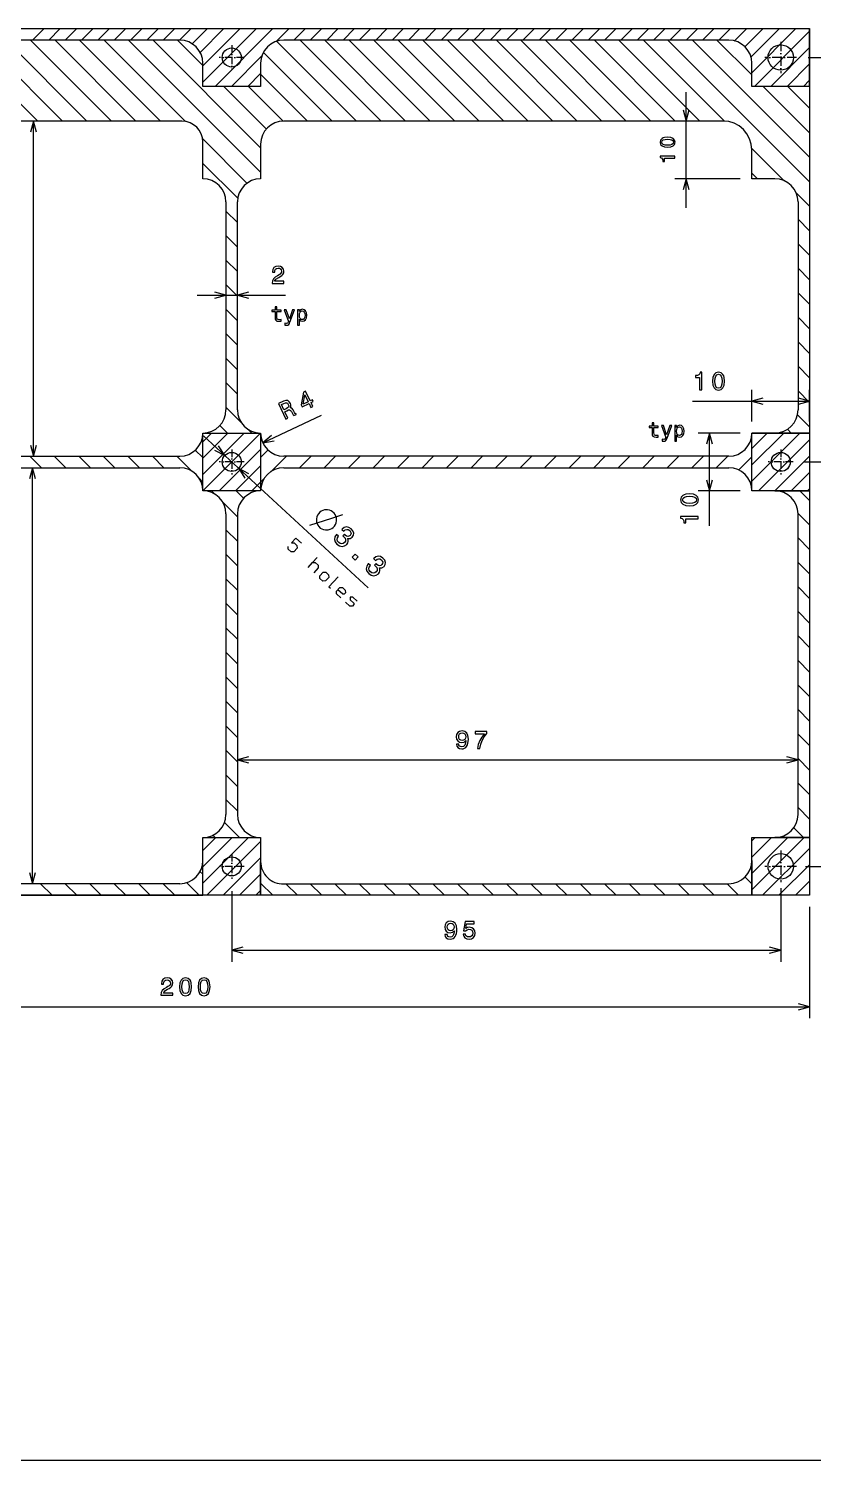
# Model space of a CAD drawing. Extents: x 5 to 415, y 5 to 253.
# Drawn here: x 141.8 to 277.6, y 5 to 252.8 of the extents above; entities that cross this region are included whole.
import ezdxf

# ---------------------------------------------------------------- set-up
doc = ezdxf.new("R2010")
doc.units = 0
doc.header["$MEASUREMENT"] = 0
doc.linetypes.add('DASHDOT', pattern=[18.5, 12, -3, 0.5, -3])
doc.layers.get('0').update_dxf_attribs({"linetype": 'CONTINUOUS'})

msp = doc.modelspace()

# ---------------------------------------------------------------- linework, layer by layer
at = {"color": 7}
for p, q in [((76.97, 252.81), (276.97, 252.81)), ((76.97, 252.81), (276.97, 252.81)), ((276.97, 252.81), (276.97, 102.81)), ((167.97, 250.81), (90.97, 250.81)), ((181.97, 227.96), (159.12, 250.81)), ((181.97, 232.2), (163.36, 250.81)), ((262.97, 250.81), (185.97, 250.81)), ((276.97, 226.3), (252.46, 250.81)), ((276.97, 230.54), (256.7, 250.81)), ((255.62, 221.81), (255.62, 241.81)), ((276.97, 242.81), (276.97, 182.81)), ((168.36, 236.81), (90.97, 236.81)), ((142.67, 178.81), (142.67, 236.81)), ((261.97, 236.81), (185.97, 236.81)), ((175.97, 222.81), (175.97, 186.81)), ((177.97, 186.81), (177.97, 222.81)), ((274.97, 222.81), (274.97, 186.81)), ((256.71, 188.31), (276.97, 188.31)), ((172.08, 182.32), (200.56, 156.03)), ((90.97, 178.81), (167.97, 178.81)), ((262.97, 178.81), (185.97, 178.81)), ((90.97, 176.81), (167.97, 176.81)), ((142.51, 104.81), (142.51, 176.81)), ((185.97, 176.81), (262.97, 176.81)), ((276.97, 172.81), (276.97, 112.81)), ((175.97, 168.81), (175.97, 116.81)), ((177.97, 168.81), (177.97, 116.81)), ((274.97, 116.81), (274.97, 168.81)), ((177.97, 126.23), (274.97, 126.23)), ((276.24, 107.81), (289.16, 107.81)), ((167.97, 104.81), (90.97, 104.81)), ((185.97, 104.81), (262.97, 104.81)), ((276.97, 102.81), (76.97, 102.81)), ((86.97, 102.81), (171.97, 102.81)), ((176.97, 103.53), (176.97, 91.3)), ((266.97, 102.81), (181.97, 102.8)), ((271.97, 104.06), (271.97, 91.3)), ((176.97, 93.3), (271.97, 93.3)), ((76.97, 83.51), (276.97, 83.51)), ((415, 5), (20, 5))]:
    msp.add_line(p, q, dxfattribs=at)
at = {"color": 7, "ltscale": 0.070711}
for p, q in [((142.49, 250.81), (144.49, 252.81)), ((145.31, 250.81), (147.31, 252.81)), ((148.14, 250.81), (150.14, 252.81)), ((150.97, 250.81), (152.97, 252.81)), ((153.8, 250.81), (155.8, 252.81)), ((156.63, 250.81), (158.63, 252.81)), ((159.46, 250.81), (161.46, 252.81)), ((162.29, 250.81), (164.29, 252.81)), ((165.11, 250.81), (167.11, 252.81)), ((167.94, 250.81), (169.94, 252.81)), ((187.74, 250.81), (189.74, 252.81)), ((190.57, 250.81), (192.57, 252.81)), ((193.4, 250.81), (195.4, 252.81)), ((196.23, 250.81), (198.23, 252.81)), ((199.05, 250.81), (201.05, 252.81)), ((201.88, 250.81), (203.88, 252.81)), ((204.71, 250.81), (206.71, 252.81)), ((207.54, 250.81), (209.54, 252.81)), ((210.37, 250.81), (212.37, 252.81)), ((213.2, 250.81), (215.2, 252.81)), ((216.03, 250.81), (218.03, 252.81)), ((218.85, 250.81), (220.85, 252.81)), ((221.68, 250.81), (223.68, 252.81)), ((224.51, 250.81), (226.51, 252.81)), ((227.34, 250.81), (229.34, 252.81)), ((230.17, 250.81), (232.17, 252.81)), ((233, 250.81), (235, 252.81)), ((235.82, 250.81), (237.82, 252.81)), ((238.65, 250.81), (240.65, 252.81)), ((241.48, 250.81), (243.48, 252.81)), ((244.31, 250.81), (246.31, 252.81)), ((247.14, 250.81), (249.14, 252.81)), ((249.97, 250.81), (251.97, 252.81)), ((252.8, 250.81), (254.8, 252.81)), ((255.62, 250.81), (257.62, 252.81)), ((258.45, 250.81), (260.45, 252.81)), ((261.28, 250.81), (263.28, 252.81)), ((177.97, 219.23), (175.97, 221.23)), ((276.97, 217.81), (274.97, 219.81)), ((177.97, 214.99), (175.97, 216.99)), ((276.97, 213.57), (274.97, 215.57)), ((177.97, 210.75), (175.97, 212.75)), ((276.97, 209.33), (274.97, 211.33)), ((177.97, 206.51), (175.97, 208.51)), ((276.97, 205.09), (274.97, 207.09)), ((177.97, 202.26), (175.97, 204.26)), ((276.97, 200.84), (274.97, 202.84)), ((177.97, 198.02), (175.97, 200.02)), ((276.97, 196.6), (274.97, 198.6)), ((177.97, 193.78), (175.97, 195.78)), ((276.97, 192.36), (274.97, 194.36)), ((177.97, 189.54), (175.97, 191.54)), ((276.97, 188.12), (274.97, 190.12)), ((144.03, 176.81), (142.03, 178.81)), ((148.27, 176.81), (146.27, 178.81)), ((152.51, 176.81), (150.51, 178.81)), ((156.75, 176.81), (154.75, 178.81)), ((161, 176.81), (159, 178.81)), ((165.24, 176.81), (163.24, 178.81)), ((188.69, 176.81), (190.69, 178.81)), ((192.94, 176.81), (194.94, 178.81)), ((197.18, 176.81), (199.18, 178.81)), ((201.42, 176.81), (203.42, 178.81)), ((205.67, 176.81), (207.67, 178.81)), ((209.91, 176.81), (211.91, 178.81)), ((214.15, 176.81), (216.15, 178.81)), ((218.39, 176.81), (220.39, 178.81)), ((222.64, 176.81), (224.64, 178.81)), ((226.88, 176.81), (228.88, 178.81)), ((231.12, 176.81), (233.12, 178.81)), ((235.36, 176.81), (237.36, 178.81)), ((239.61, 176.81), (241.61, 178.81)), ((243.85, 176.81), (245.85, 178.81)), ((248.09, 176.81), (250.09, 178.81)), ((252.33, 176.81), (254.33, 178.81)), ((256.58, 176.81), (258.58, 178.81)), ((260.82, 176.81), (262.82, 178.81)), ((177.97, 164.08), (175.97, 166.08)), ((276.97, 162.66), (274.97, 164.66)), ((177.97, 159.84), (175.97, 161.84)), ((276.97, 158.42), (274.97, 160.42)), ((177.97, 155.59), (175.97, 157.59)), ((276.97, 154.18), (274.97, 156.18)), ((177.97, 151.35), (175.97, 153.35)), ((276.97, 149.93), (274.97, 151.93)), ((177.97, 147.11), (175.97, 149.11)), ((276.97, 145.69), (274.97, 147.69)), ((177.97, 142.87), (175.97, 144.87)), ((276.97, 141.45), (274.97, 143.45)), ((177.97, 138.62), (175.97, 140.62)), ((276.97, 137.2), (274.97, 139.2)), ((177.97, 134.38), (175.97, 136.38)), ((276.97, 132.96), (274.97, 134.96)), ((177.97, 130.14), (175.97, 132.14)), ((276.97, 128.72), (274.97, 130.72)), ((177.97, 125.9), (175.97, 127.9)), ((276.97, 124.48), (274.97, 126.48)), ((177.97, 121.65), (175.97, 123.65)), ((276.97, 120.23), (274.97, 122.23)), ((177.97, 117.41), (175.97, 119.41)), ((276.97, 115.99), (274.97, 117.99)), ((167.11, 102.81), (165.11, 104.81))]:
    msp.add_line(p, q, dxfattribs=at)
at = {"color": 7, "ltscale": 0.093466}
msp.add_line((170.13, 250.16), (172.77, 252.81), dxfattribs=at)
at = {"color": 7, "ltscale": 0.145275}
msp.add_line((171.49, 248.7), (175.6, 252.81), dxfattribs=at)
at = {"color": 7, "ltscale": 0.328427}
msp.add_line((171.97, 243.52), (181.26, 252.81), dxfattribs=at)
at = {"color": 7, "ltscale": 0.228427}
msp.add_line((171.97, 246.35), (178.43, 252.81), dxfattribs=at)
at = {"color": 7, "ltscale": 0.353553}
for p, q in [((174.08, 242.81), (184.08, 252.81)), ((171.97, 172.81), (181.97, 182.81))]:
    msp.add_line(p, q, dxfattribs=at)
at = {"color": 7, "ltscale": 0.079428}
msp.add_line((184.67, 250.56), (186.91, 252.81), dxfattribs=at)
at = {"color": 7, "ltscale": 0.076707}
msp.add_line((263.94, 250.64), (266.11, 252.81), dxfattribs=at)
at = {"color": 7, "ltscale": 0.112138}
msp.add_line((265.77, 249.64), (268.94, 252.81), dxfattribs=at)
at = {"color": 7, "ltscale": 0.174986}
msp.add_line((266.82, 247.86), (271.77, 252.81), dxfattribs=at)
at = {"color": 7, "ltscale": 0.26967}
msp.add_line((266.97, 245.18), (274.59, 252.81), dxfattribs=at)
at = {"color": 7, "ltscale": 0.25}
for p, q in [((276.97, 242.81), (276.97, 252.81)), ((181.97, 242.81), (171.97, 242.81)), ((276.97, 242.81), (266.97, 242.81)), ((171.97, 172.81), (171.97, 182.81)), ((171.97, 182.81), (181.97, 182.81)), ((181.97, 182.81), (181.97, 172.81)), ((266.97, 172.81), (266.97, 182.81)), ((266.97, 182.81), (276.97, 182.81)), ((276.97, 182.81), (276.97, 172.81)), ((181.97, 172.81), (171.97, 172.81)), ((276.97, 172.81), (266.97, 172.81)), ((171.97, 102.81), (171.97, 112.81)), ((171.97, 112.81), (181.97, 112.81)), ((266.97, 102.81), (266.97, 112.81)), ((266.97, 112.81), (276.97, 112.81)), ((276.97, 112.81), (276.97, 102.81)), ((276.97, 102.81), (266.97, 102.81))]:
    msp.add_line(p, q, dxfattribs=at)
at = {"color": 7, "ltscale": 0.494975}
for p, q in [((143.42, 236.81), (129.42, 250.81)), ((147.67, 236.81), (133.67, 250.81)), ((151.91, 236.81), (137.91, 250.81)), ((156.15, 236.81), (142.15, 250.81)), ((160.39, 236.81), (146.39, 250.81)), ((164.64, 236.81), (150.64, 250.81)), ((202.82, 236.81), (188.82, 250.81)), ((207.06, 236.81), (193.06, 250.81)), ((211.3, 236.81), (197.3, 250.81)), ((215.55, 236.81), (201.55, 250.81)), ((219.79, 236.81), (205.79, 250.81)), ((224.03, 236.81), (210.03, 250.81)), ((228.28, 236.81), (214.28, 250.81)), ((232.52, 236.81), (218.52, 250.81)), ((236.76, 236.81), (222.76, 250.81)), ((241, 236.81), (227, 250.81)), ((245.25, 236.81), (231.25, 250.81)), ((253.73, 236.81), (239.73, 250.81)), ((257.97, 236.81), (243.97, 250.81))]:
    msp.add_line(p, q, dxfattribs=at)
at = {"color": 7, "ltscale": 0.497966}
msp.add_line((168.96, 236.72), (154.88, 250.81), dxfattribs=at)
at = {"color": 7, "ltscale": 0.154163}
msp.add_line((171.97, 246.45), (167.61, 250.81), dxfattribs=at)
at = {"color": 7, "ltscale": 0.487802}
msp.add_line((198.58, 236.81), (184.78, 250.6), dxfattribs=at)
at = {"color": 7, "ltscale": 0.494974}
msp.add_line((249.49, 236.81), (235.49, 250.81), dxfattribs=at)
at = {"color": 7, "ltscale": 0.496277}
msp.add_line((262.25, 236.77), (248.22, 250.81), dxfattribs=at)
at = {"color": 7, "ltscale": 0.21292}
msp.add_line((266.97, 244.79), (260.94, 250.81), dxfattribs=at)
at = {"color": 7, "ltscale": 0.337437}
msp.add_line((267.42, 242.81), (276.97, 252.35), dxfattribs=at)
at = {"color": 7, "linetype": 'DASHDOT', "ltscale": 0.13625}
for p, q in [((271.97, 250.53), (271.97, 245.08)), ((274.69, 247.81), (269.24, 247.81)), ((271.97, 110.53), (271.97, 105.08)), ((274.69, 107.81), (269.24, 107.81))]:
    msp.add_line(p, q, dxfattribs=at)
at = {"color": 7, "linetype": 'DASHDOT', "ltscale": 0.10725}
for p, q in [((179.11, 247.81), (174.82, 247.81)), ((176.97, 179.95), (176.97, 175.66)), ((271.97, 179.95), (271.97, 175.66)), ((179.11, 177.81), (174.82, 177.81)), ((176.97, 109.95), (176.97, 105.66)), ((179.11, 107.81), (174.82, 107.81))]:
    msp.add_line(p, q, dxfattribs=at)
at = {"color": 7, "ltscale": 0.186549}
msp.add_line((176.91, 242.81), (182.19, 248.08), dxfattribs=at)
at = {"color": 7, "linetype": 'DASHDOT', "ltscale": 0.107249}
for p, q in [((176.97, 249.95), (176.97, 245.66)), ((274.11, 177.81), (269.82, 177.81))]:
    msp.add_line(p, q, dxfattribs=at)
at = {"color": 7, "ltscale": 0.419684}
msp.add_line((194.33, 236.81), (182.46, 248.68), dxfattribs=at)
at = {"color": 7, "ltscale": 0.237437}
msp.add_line((270.25, 242.81), (276.97, 249.52), dxfattribs=at)
at = {"color": 7, "ltscale": 0.310603}
msp.add_line((276.69, 247.81), (289.12, 247.81), dxfattribs=at)
at = {"color": 7, "ltscale": 0.1}
for p, q in [((171.97, 242.81), (171.97, 246.81)), ((181.97, 246.81), (181.97, 242.81)), ((266.97, 242.81), (266.97, 246.81)), ((270.97, 226.81), (266.97, 226.81)), ((270.97, 182.81), (266.97, 182.81))]:
    msp.add_line(p, q, dxfattribs=at)
at = {"color": 7, "ltscale": 0.137437}
msp.add_line((273.08, 242.81), (276.97, 246.69), dxfattribs=at)
at = {"color": 7, "ltscale": 0.07868}
for p, q in [((179.74, 242.81), (181.97, 245.03)), ((171.97, 110.58), (174.19, 112.81))]:
    msp.add_line(p, q, dxfattribs=at)
at = {"color": 7, "ltscale": 0.287258}
msp.add_line((190.09, 236.81), (181.97, 244.93), dxfattribs=at)
at = {"color": 7, "ltscale": 0.037437}
msp.add_line((275.91, 242.81), (276.97, 243.87), dxfattribs=at)
at = {"color": 7, "ltscale": 0.260875}
msp.add_line((182.98, 235.43), (175.61, 242.81), dxfattribs=at)
at = {"color": 7, "ltscale": 0.212588}
msp.add_line((185.86, 236.79), (179.85, 242.81), dxfattribs=at)
at = {"color": 7, "ltscale": 0.283631}
msp.add_line((276.97, 234.79), (268.94, 242.81), dxfattribs=at)
at = {"color": 7, "ltscale": 0.133631}
msp.add_line((276.97, 239.03), (273.19, 242.81), dxfattribs=at)
at = {"color": 7, "ltscale": 0.274456}
msp.add_line((179.65, 226.03), (171.89, 233.8), dxfattribs=at)
at = {"color": 7, "ltscale": 0.159885}
msp.add_line((171.97, 226.81), (171.97, 233.2), dxfattribs=at)
at = {"color": 7, "ltscale": 0.15}
for p, q in [((181.97, 232.81), (181.97, 226.81)), ((270.97, 172.81), (276.97, 172.81)), ((276.97, 112.81), (270.97, 112.81)), ((171.97, 102.81), (171.97, 108.81)), ((266.97, 108.81), (266.97, 102.81))]:
    msp.add_line(p, q, dxfattribs=at)
at = {"color": 7, "ltscale": 0.199813}
msp.add_line((272.59, 226.44), (266.94, 232.09), dxfattribs=at)
at = {"color": 7, "ltscale": 0.125}
msp.add_line((266.97, 226.81), (266.97, 231.81), dxfattribs=at)
at = {"color": 7, "ltscale": 0.215645}
msp.add_line((178.07, 223.38), (171.97, 229.48), dxfattribs=at)
at = {"color": 7, "ltscale": 0.283669}
msp.add_line((264.97, 226.81), (253.62, 226.81), dxfattribs=at)
at = {"color": 7, "ltscale": 0.035608}
msp.add_line((267.97, 226.81), (266.97, 227.81), dxfattribs=at)
at = {"color": 7, "ltscale": 0.083768}
msp.add_line((276.97, 222.06), (274.6, 224.43), dxfattribs=at)
at = {"color": 7, "ltscale": 0.383213}
msp.add_line((170.97, 206.7), (186.3, 206.7), dxfattribs=at)
at = {"color": 7, "ltscale": 0.137651}
for p, q in [((266.97, 184.81), (266.97, 190.31)), ((276.97, 184.81), (276.97, 190.31))]:
    msp.add_line(p, q, dxfattribs=at)
at = {"color": 7, "ltscale": 0.095948}
for p, q in [((178.68, 184.58), (175.97, 187.29)), ((183.74, 176.09), (186.45, 178.81)), ((177.97, 168.32), (175.25, 171.04))]:
    msp.add_line(p, q, dxfattribs=at)
at = {"color": 7, "ltscale": 0.280115}
msp.add_line((182.35, 181.1), (192.48, 185.88), dxfattribs=at)
at = {"color": 7, "ltscale": 0.075614}
msp.add_line((276.97, 183.87), (274.83, 186.01), dxfattribs=at)
at = {"color": 7, "ltscale": 0.046511}
for p, q in [((176.21, 182.81), (174.89, 184.12)), ((181.97, 178.56), (183.28, 179.88)), ((179.04, 171.49), (177.72, 172.81))]:
    msp.add_line(p, q, dxfattribs=at)
at = {"color": 7, "ltscale": 0.022678}
for p, q in [((180.45, 182.81), (179.81, 183.45)), ((181.97, 174.32), (182.61, 174.96)), ((174.12, 172.17), (173.48, 172.81))]:
    msp.add_line(p, q, dxfattribs=at)
at = {"color": 7, "ltscale": 0.0235}
msp.add_line((273.79, 182.81), (273.13, 183.47), dxfattribs=at)
at = {"color": 7, "ltscale": 0.253553}
for p, q in [((171.97, 175.64), (179.14, 182.81)), ((174.8, 172.81), (181.97, 179.98))]:
    msp.add_line(p, q, dxfattribs=at)
at = {"color": 7, "ltscale": 0.153553}
for p, q in [((171.97, 178.46), (176.31, 182.81)), ((177.62, 172.81), (181.97, 177.15))]:
    msp.add_line(p, q, dxfattribs=at)
at = {"color": 7, "ltscale": 0.053554}
for p, q in [((171.97, 181.29), (173.48, 182.81)), ((180.45, 172.81), (181.97, 174.32))]:
    msp.add_line(p, q, dxfattribs=at)
at = {"color": 7, "ltscale": 0.182627}
for p, q in [((264.97, 182.81), (257.66, 182.81)), ((264.97, 172.81), (257.66, 172.81))]:
    msp.add_line(p, q, dxfattribs=at)
at = {"color": 7, "ltscale": 0.40141}
msp.add_line((259.66, 166.75), (259.66, 182.81), dxfattribs=at)
at = {"color": 7, "ltscale": 0.294796}
msp.add_line((266.97, 174.47), (275.3, 182.81), dxfattribs=at)
at = {"color": 7, "ltscale": 0.194796}
msp.add_line((266.97, 177.3), (272.48, 182.81), dxfattribs=at)
at = {"color": 7, "ltscale": 0.094796}
msp.add_line((266.97, 180.13), (269.65, 182.81), dxfattribs=at)
at = {"color": 7, "ltscale": 0.312311}
msp.add_line((268.13, 172.81), (276.97, 181.64), dxfattribs=at)
at = {"color": 7, "ltscale": 0.154209}
msp.add_line((276.97, 182.81), (270.8, 182.81), dxfattribs=at)
at = {"color": 7, "ltscale": 0.093389}
msp.add_line((170.12, 176.17), (167.48, 178.81), dxfattribs=at)
at = {"color": 7, "ltscale": 0.045888}
msp.add_line((171.97, 178.56), (170.67, 179.86), dxfattribs=at)
at = {"color": 7, "ltscale": 0.081682}
msp.add_line((264.66, 176.4), (266.97, 178.71), dxfattribs=at)
at = {"color": 7, "ltscale": 0.212311}
msp.add_line((270.96, 172.81), (276.97, 178.81), dxfattribs=at)
at = {"color": 7, "ltscale": 0.112311}
msp.add_line((273.79, 172.81), (276.97, 175.98), dxfattribs=at)
at = {"color": 7, "ltscale": 0.325104}
msp.add_line((276.11, 177.81), (289.12, 177.81), dxfattribs=at)
at = {"color": 230, "ltscale": 0.323063}
msp.add_line((276.24, 177.81), (289.16, 177.81), dxfattribs=at)
at = {"color": 7, "ltscale": 0.025237}
msp.add_line((171.97, 174.32), (171.25, 175.04), dxfattribs=at)
at = {"color": 7, "ltscale": 0.009848}
msp.add_line((266.69, 174.19), (266.97, 174.47), dxfattribs=at)
at = {"color": 7, "ltscale": 0.000712383}
msp.add_line((271.08, 172.79), (271.06, 172.81), dxfattribs=at)
at = {"color": 7, "ltscale": 0.058757}
msp.add_line((276.97, 171.15), (275.3, 172.81), dxfattribs=at)
at = {"color": 7, "ltscale": 0.012311}
msp.add_line((276.62, 172.81), (276.97, 173.16), dxfattribs=at)
at = {"color": 7, "ltscale": 0.071184}
msp.add_line((276.97, 166.9), (274.95, 168.92), dxfattribs=at)
at = {"color": 7, "ltscale": 0.092389}
msp.add_line((178.33, 112.81), (175.71, 115.42), dxfattribs=at)
at = {"color": 7, "ltscale": 0.059755}
msp.add_line((275.91, 112.81), (274.22, 114.5), dxfattribs=at)
at = {"color": 7, "ltscale": 0.27868}
msp.add_line((171.97, 104.93), (179.85, 112.81), dxfattribs=at)
at = {"color": 7, "ltscale": 0.17868}
msp.add_line((171.97, 107.75), (177.02, 112.81), dxfattribs=at)
at = {"color": 7, "ltscale": 0.328472}
msp.add_line((172.68, 102.81), (181.97, 112.1), dxfattribs=at)
at = {"color": 7, "ltscale": 0.014329}
msp.add_line((174.08, 112.81), (173.68, 113.21), dxfattribs=at)
at = {"color": 7, "ltscale": 0.2503}
msp.add_line((181.97, 112.81), (181.97, 102.8), dxfattribs=at)
at = {"color": 7, "ltscale": 0.319922}
msp.add_line((266.97, 103.76), (276.02, 112.81), dxfattribs=at)
at = {"color": 7, "ltscale": 0.219922}
msp.add_line((266.97, 106.59), (273.19, 112.81), dxfattribs=at)
at = {"color": 7, "ltscale": 0.119922}
msp.add_line((266.97, 109.42), (270.36, 112.81), dxfattribs=at)
at = {"color": 7, "ltscale": 0.019922}
msp.add_line((266.97, 112.24), (267.53, 112.81), dxfattribs=at)
at = {"color": 7, "ltscale": 0.002708}
msp.add_line((271.67, 112.81), (271.59, 112.88), dxfattribs=at)
at = {"color": 7, "ltscale": 0.228651}
msp.add_line((175.5, 102.8), (181.97, 109.27), dxfattribs=at)
at = {"color": 7, "ltscale": 0.287184}
msp.add_line((268.84, 102.81), (276.97, 110.93), dxfattribs=at)
at = {"color": 7, "ltscale": 0.017575}
msp.add_line((171.97, 106.44), (171.47, 106.94), dxfattribs=at)
at = {"color": 7, "ltscale": 0.145938}
msp.add_line((181.97, 102.8), (181.97, 108.63), dxfattribs=at)
at = {"color": 7, "ltscale": 0.187184}
msp.add_line((271.67, 102.81), (276.97, 108.1), dxfattribs=at)
at = {"color": 7, "ltscale": 0.070709}
msp.add_line((145.9, 102.81), (143.9, 104.81), dxfattribs=at)
at = {"color": 7, "ltscale": 0.07071}
for p, q in [((150.14, 102.81), (148.14, 104.81)), ((154.39, 102.81), (152.39, 104.81)), ((158.63, 102.81), (156.63, 104.81)), ((162.87, 102.81), (160.87, 104.81))]:
    msp.add_line(p, q, dxfattribs=at)
at = {"color": 7, "ltscale": 0.077883}
msp.add_line((171.36, 102.81), (169.15, 105.01), dxfattribs=at)
at = {"color": 7, "ltscale": 0.12883}
msp.add_line((178.33, 102.8), (181.97, 106.44), dxfattribs=at)
at = {"color": 7, "ltscale": 0.075122}
msp.add_line((184.1, 102.8), (181.97, 104.92), dxfattribs=at)
at = {"color": 7, "ltscale": 0.071103}
msp.add_line((188.34, 102.8), (186.33, 104.81), dxfattribs=at)
at = {"color": 7, "ltscale": 0.071082}
msp.add_line((192.58, 102.8), (190.57, 104.81), dxfattribs=at)
at = {"color": 7, "ltscale": 0.07106}
msp.add_line((196.82, 102.8), (194.81, 104.81), dxfattribs=at)
at = {"color": 7, "ltscale": 0.071039}
msp.add_line((201.06, 102.8), (199.05, 104.81), dxfattribs=at)
at = {"color": 7, "ltscale": 0.071018}
msp.add_line((205.31, 102.8), (203.3, 104.81), dxfattribs=at)
at = {"color": 7, "ltscale": 0.070997}
msp.add_line((209.55, 102.8), (207.54, 104.81), dxfattribs=at)
at = {"color": 7, "ltscale": 0.070976}
msp.add_line((213.79, 102.8), (211.78, 104.81), dxfattribs=at)
at = {"color": 7, "ltscale": 0.070955}
msp.add_line((218.03, 102.8), (216.03, 104.81), dxfattribs=at)
at = {"color": 7, "ltscale": 0.070933}
msp.add_line((222.27, 102.8), (220.27, 104.81), dxfattribs=at)
at = {"color": 7, "ltscale": 0.070912}
msp.add_line((226.52, 102.8), (224.51, 104.81), dxfattribs=at)
at = {"color": 7, "ltscale": 0.070891}
msp.add_line((230.76, 102.8), (228.75, 104.81), dxfattribs=at)
at = {"color": 7, "ltscale": 0.07087}
msp.add_line((235, 102.8), (233, 104.81), dxfattribs=at)
at = {"color": 7, "ltscale": 0.070849}
msp.add_line((239.24, 102.8), (237.24, 104.81), dxfattribs=at)
at = {"color": 7, "ltscale": 0.070828}
msp.add_line((243.48, 102.8), (241.48, 104.81), dxfattribs=at)
at = {"color": 7, "ltscale": 0.070807}
msp.add_line((247.73, 102.8), (245.72, 104.81), dxfattribs=at)
at = {"color": 7, "ltscale": 0.070785}
msp.add_line((251.97, 102.81), (249.97, 104.81), dxfattribs=at)
at = {"color": 7, "ltscale": 0.070764}
msp.add_line((256.21, 102.81), (254.21, 104.81), dxfattribs=at)
at = {"color": 7, "ltscale": 0.070743}
msp.add_line((260.45, 102.81), (258.45, 104.81), dxfattribs=at)
at = {"color": 7, "ltscale": 0.070722}
msp.add_line((264.69, 102.81), (262.69, 104.81), dxfattribs=at)
at = {"color": 7, "ltscale": 0.042393}
msp.add_line((266.97, 104.78), (265.77, 105.98), dxfattribs=at)
at = {"color": 7, "ltscale": 0.087184}
msp.add_line((274.5, 102.81), (276.97, 105.27), dxfattribs=at)
at = {"color": 7, "ltscale": 0.250149}
msp.add_line((181.97, 102.8), (171.97, 102.81), dxfattribs=at)
at = {"color": 7, "ltscale": 0.029009}
msp.add_line((181.15, 102.8), (181.97, 103.62), dxfattribs=at)
at = {"color": 7, "ltscale": 0.482462}
msp.add_line((276.97, 100.81), (276.97, 81.51), dxfattribs=at)
at = {"color": 7}
for points in [[(255.1, 238.74), (255.62, 236.81), (255.62, 236.81), (256.14, 238.74)], [(143.19, 234.88), (142.67, 236.81), (142.67, 236.81), (142.16, 234.88)], [(256.14, 224.88), (255.62, 226.81), (255.62, 226.81), (255.1, 224.88)], [(174.03, 206.18), (175.97, 206.7), (175.97, 206.7), (174.03, 207.21)], [(179.9, 207.21), (177.97, 206.7), (177.97, 206.7), (179.9, 206.18)], [(268.9, 188.83), (266.97, 188.31), (266.97, 188.31), (268.9, 187.8)], [(275.03, 187.8), (276.97, 188.31), (276.97, 188.31), (275.03, 188.83)], [(183.88, 182.39), (182.35, 181.1), (182.35, 181.1), (184.32, 181.46)], [(260.18, 180.88), (259.66, 182.81), (259.66, 182.81), (259.14, 180.88)], [(142.16, 180.74), (142.67, 178.81), (142.67, 178.81), (143.19, 180.74)], [(173.98, 179.86), (175.75, 178.93), (175.75, 178.93), (174.69, 180.62)], [(143.03, 174.88), (142.51, 176.81), (142.51, 176.81), (141.99, 174.88)], [(179.95, 175.76), (178.18, 176.69), (178.18, 176.69), (179.25, 175)], [(259.14, 174.74), (259.66, 172.81), (259.66, 172.81), (260.18, 174.74)], [(190.47, 166.87), (194.3, 168.1), (196.22, 168.71)], [(189.06, 163.73), (188.08, 164.64), (187.29, 163.78), (187.76, 163.8), (188.25, 163.35), (188.27, 162.88), (187.71, 162.26), (187.24, 162.24), (186.75, 162.7), (186.73, 163.17)], [(190.17, 159.54), (190.96, 160.39), (191.75, 161.25)], [(190.96, 160.39), (191.43, 160.41), (191.92, 159.96), (191.94, 159.49), (191.15, 158.63)], [(195.37, 157.91), (194.58, 157.05), (193.79, 156.19), (194.04, 155.97)], [(195.85, 154.3), (195.11, 154.98), (195.09, 155.45), (195.66, 156.06), (196.13, 156.08), (196.62, 155.63), (196.64, 155.15), (196.41, 154.91), (196.18, 154.9), (195.32, 155.69)], [(198.67, 153.73), (197.94, 154.41), (197.47, 154.39), (197.49, 153.92), (198.1, 153.35), (198.11, 153.12), (197.88, 152.87), (197.41, 152.85), (196.68, 153.53)], [(179.9, 126.75), (177.97, 126.23), (177.97, 126.23), (179.9, 125.71)], [(273.03, 125.71), (274.97, 126.23), (274.97, 126.23), (273.03, 126.75)], [(141.99, 106.74), (142.51, 104.81), (142.51, 104.81), (143.03, 106.74)], [(178.9, 93.82), (176.97, 93.3), (176.97, 93.3), (178.9, 92.78)], [(270.03, 92.78), (271.97, 93.3), (271.97, 93.3), (270.03, 93.82)], [(275.03, 82.99), (276.97, 83.51), (276.97, 83.51), (275.03, 84.03)]]:
    msp.add_lwpolyline(points, dxfattribs=at)
for points in [[(252.4, 232.27), (252.96, 232.33), (253.37, 232.5), (253.61, 232.77), (253.69, 233.14), (253.61, 233.51), (253.37, 233.78), (252.96, 233.95), (252.4, 234.01), (251.84, 233.95), (251.61, 233.88), (251.43, 233.78), (251.18, 233.51), (251.1, 233.14), (251.18, 232.77), (251.43, 232.5), (251.84, 232.33)], [(252.4, 232.62), (251.96, 232.65), (251.65, 232.74), (251.47, 232.9), (251.4, 233.14), (251.47, 233.38), (251.65, 233.54), (251.96, 233.63), (252.4, 233.66), (252.84, 233.63), (253.15, 233.54), (253.34, 233.38), (253.4, 233.14), (253.34, 232.9), (253.15, 232.74), (252.84, 232.65)], [(253.62, 230.41), (253.62, 230.74), (251.1, 230.74), (251.1, 230.49), (251.32, 230.43), (251.47, 230.3), (251.56, 230.1), (251.58, 229.82), (251.84, 229.82), (251.84, 230.41)], [(183.94, 208.7), (186, 208.7), (186, 209.07), (184.37, 209.07), (184.46, 209.27), (184.62, 209.44), (185.1, 209.75), (185.35, 209.88), (185.64, 210.06), (185.84, 210.28), (185.96, 210.53), (186, 210.82), (185.93, 211.19), (185.72, 211.47), (185.41, 211.65), (185.01, 211.72), (184.6, 211.64), (184.28, 211.44), (184.08, 211.12), (184.01, 210.69), (184.01, 210.63), (184.4, 210.63), (184.4, 210.66), (184.44, 210.96), (184.56, 211.17), (184.74, 211.31), (184.99, 211.36), (185.24, 211.32), (185.43, 211.21), (185.55, 211.04), (185.59, 210.83), (185.56, 210.63), (185.48, 210.46), (185.34, 210.31), (185.15, 210.18), (184.89, 210.04), (184.47, 209.78), (184.17, 209.49), (184, 209.15), (183.94, 208.71)], [(184.46, 203.83), (184.46, 202.86), (184.48, 202.54), (184.58, 202.33), (184.78, 202.2), (185.12, 202.16), (185.5, 202.18), (185.5, 202.45), (185.22, 202.43), (184.98, 202.46), (184.84, 202.55), (184.78, 202.7), (184.77, 202.91), (184.77, 203.83), (185.5, 203.83), (185.5, 204.1), (184.77, 204.1), (184.77, 204.66), (184.46, 204.66), (184.46, 204.1), (183.91, 204.1), (183.91, 203.83)], [(187.5, 204.16), (186.95, 202.57), (186.4, 204.16), (186.06, 204.16), (186.79, 202.12), (186.73, 201.94), (186.63, 201.82), (186.46, 201.78), (186.16, 201.81), (186.16, 201.51), (186.47, 201.48), (186.69, 201.51), (186.84, 201.6), (186.96, 201.75), (187.05, 201.98), (187.84, 204.16)], [(188.67, 203.86), (188.67, 204.16), (188.35, 204.16), (188.35, 201.48), (188.67, 201.48), (188.67, 202.52), (188.78, 202.35), (188.91, 202.24), (189.22, 202.16), (189.53, 202.23), (189.76, 202.43), (189.92, 202.76), (189.98, 203.2), (189.92, 203.63), (189.76, 203.96), (189.53, 204.16), (189.22, 204.23), (189.05, 204.21), (188.9, 204.14), (188.78, 204.02)], [(189.17, 202.44), (188.96, 202.49), (188.8, 202.63), (188.7, 202.87), (188.67, 203.2), (188.7, 203.52), (188.8, 203.75), (188.96, 203.89), (189.17, 203.95), (189.36, 203.89), (189.52, 203.75), (189.62, 203.52), (189.65, 203.2), (189.62, 202.87), (189.52, 202.63), (189.36, 202.49)], [(257.93, 190.31), (258.32, 190.31), (258.32, 193.34), (258.03, 193.34), (257.95, 193.07), (257.8, 192.89), (257.56, 192.79), (257.23, 192.76), (257.23, 192.45), (257.93, 192.45)], [(260.17, 191.78), (260.23, 191.1), (260.44, 190.62), (260.76, 190.32), (261.21, 190.23), (261.66, 190.32), (261.98, 190.62), (262.18, 191.1), (262.25, 191.78), (262.18, 192.45), (262.1, 192.72), (261.98, 192.94), (261.66, 193.24), (261.21, 193.34), (260.76, 193.24), (260.44, 192.94), (260.23, 192.45)], [(260.58, 191.78), (260.62, 192.3), (260.73, 192.68), (260.92, 192.9), (261.21, 192.98), (261.5, 192.9), (261.69, 192.68), (261.8, 192.3), (261.83, 191.78), (261.8, 191.25), (261.69, 190.88), (261.5, 190.66), (261.21, 190.58), (260.92, 190.66), (260.73, 190.88), (260.62, 191.25)], [(186.32, 185.19), (186.69, 185.36), (186.14, 186.5), (186.52, 186.68), (186.79, 186.8), (186.99, 186.82), (187.15, 186.74), (187.3, 186.53), (187.48, 186.18), (187.61, 185.96), (187.72, 185.85), (188.14, 186.04), (188.1, 186.12), (187.96, 186.18), (187.83, 186.37), (187.6, 186.8), (187.38, 187.09), (187.24, 187.15), (187.06, 187.16), (187.17, 187.33), (187.22, 187.52), (187.21, 187.72), (187.13, 187.94), (186.92, 188.24), (186.65, 188.42), (186.32, 188.44), (185.95, 188.33), (185.04, 187.9)], [(190.67, 187.24), (191.02, 187.4), (190.7, 188.08), (191.09, 188.26), (190.94, 188.57), (190.55, 188.39), (189.76, 190.06), (189.41, 189.89), (188.99, 187.69), (189.16, 187.35), (190.35, 187.91)], [(189.34, 187.82), (189.63, 189.44), (190.2, 188.22)], [(186, 187.95), (186.25, 188.04), (186.46, 188.04), (186.63, 187.96), (186.76, 187.76), (186.83, 187.51), (186.79, 187.32), (186.64, 187.17), (186.41, 187.03), (185.99, 186.84), (185.56, 187.74)], [(249.72, 183.75), (249.72, 182.79), (249.75, 182.47), (249.85, 182.26), (250.05, 182.13), (250.39, 182.09), (250.77, 182.1), (250.77, 182.38), (250.49, 182.36), (250.24, 182.39), (250.11, 182.48), (250.05, 182.63), (250.04, 182.84), (250.04, 183.75), (250.77, 183.75), (250.77, 184.02), (250.04, 184.02), (250.04, 184.59), (249.72, 184.59), (249.72, 184.02), (249.18, 184.02), (249.18, 183.75)], [(252.77, 184.09), (252.21, 182.5), (251.67, 184.09), (251.32, 184.09), (252.06, 182.05), (251.99, 181.87), (251.89, 181.74), (251.72, 181.7), (251.43, 181.74), (251.43, 181.43), (251.74, 181.41), (251.96, 181.43), (252.11, 181.52), (252.22, 181.68), (252.32, 181.91), (253.11, 184.09)], [(253.94, 183.79), (253.94, 184.09), (253.62, 184.09), (253.62, 181.41), (253.94, 181.41), (253.94, 182.45), (254.05, 182.28), (254.17, 182.17), (254.49, 182.09), (254.79, 182.16), (255.03, 182.36), (255.19, 182.68), (255.24, 183.12), (255.19, 183.56), (255.03, 183.88), (254.79, 184.09), (254.49, 184.16), (254.32, 184.14), (254.17, 184.07), (254.04, 183.95)], [(254.44, 182.37), (254.22, 182.42), (254.07, 182.56), (253.97, 182.8), (253.94, 183.12), (253.97, 183.45), (254.07, 183.68), (254.22, 183.82), (254.44, 183.87), (254.63, 183.82), (254.79, 183.68), (254.88, 183.44), (254.92, 183.12), (254.88, 182.8), (254.79, 182.56), (254.63, 182.42)], [(256.2, 170.21), (256.87, 170.28), (257.36, 170.48), (257.65, 170.81), (257.75, 171.25), (257.65, 171.7), (257.36, 172.02), (256.87, 172.22), (256.2, 172.29), (255.52, 172.22), (255.25, 172.14), (255.03, 172.02), (254.74, 171.7), (254.64, 171.25), (254.74, 170.81), (255.04, 170.48), (255.52, 170.28)], [(256.2, 170.63), (255.67, 170.66), (255.3, 170.77), (255.08, 170.97), (255, 171.25), (255.08, 171.54), (255.3, 171.73), (255.67, 171.84), (256.2, 171.88), (256.72, 171.84), (257.1, 171.73), (257.32, 171.54), (257.39, 171.25), (257.32, 170.97), (257.1, 170.77), (256.72, 170.66)], [(194.68, 168.94), (194.42, 169.18), (194.17, 169.33), (193.87, 169.45), (193.54, 169.52), (193.05, 169.5), (192.72, 169.4), (192.44, 169.27), (192.2, 169.09), (191.96, 168.83), (191.8, 168.58), (191.69, 168.29), (191.62, 167.95), (191.64, 167.46), (191.74, 167.13), (191.87, 166.85), (192.05, 166.61), (192.3, 166.37), (192.56, 166.22), (192.85, 166.1), (193.18, 166.03), (193.68, 166.05), (194.01, 166.15), (194.29, 166.28), (194.53, 166.46), (194.77, 166.72), (194.92, 166.97), (195.03, 167.26), (195.1, 167.6), (195.08, 168.09), (194.99, 168.42), (194.85, 168.7)], [(195.12, 165.26), (195.1, 165.24), (194.83, 164.83), (194.76, 164.4), (194.88, 163.98), (195.18, 163.58), (195.62, 163.29), (196.06, 163.18), (196.49, 163.27), (196.86, 163.54), (197.04, 163.79), (197.12, 164.04), (197.11, 164.3), (197.03, 164.57), (197.45, 164.54), (197.83, 164.78), (198.04, 165.12), (198.08, 165.49), (197.95, 165.87), (197.64, 166.24), (197.25, 166.49), (196.85, 166.56), (196.44, 166.46), (196.07, 166.17), (196.04, 166.14), (196.37, 165.83), (196.62, 166.04), (196.87, 166.13), (197.13, 166.09), (197.38, 165.92), (197.54, 165.71), (197.61, 165.51), (197.58, 165.3), (197.46, 165.1), (197.26, 164.95), (197.05, 164.91), (196.83, 164.98), (196.6, 165.15), (196.46, 165.29), (196.19, 165), (196.38, 164.84), (196.58, 164.59), (196.67, 164.34), (196.64, 164.1), (196.5, 163.87), (196.26, 163.7), (196.01, 163.64), (195.75, 163.69), (195.49, 163.87), (195.29, 164.12), (195.22, 164.39), (195.28, 164.67), (195.46, 164.95)], [(257.66, 167.97), (257.66, 168.37), (254.64, 168.37), (254.64, 168.07), (254.9, 168), (255.08, 167.84), (255.18, 167.6), (255.22, 167.27), (255.53, 167.27), (255.53, 167.97)], [(197.8, 161.3), (198.31, 160.82), (198.82, 161.38), (198.31, 161.85)], [(200.61, 160.2), (200.59, 160.17), (200.32, 159.76), (200.25, 159.33), (200.37, 158.91), (200.67, 158.51), (201.11, 158.22), (201.55, 158.11), (201.98, 158.2), (202.35, 158.47), (202.53, 158.72), (202.61, 158.97), (202.6, 159.23), (202.52, 159.5), (202.94, 159.47), (203.32, 159.71), (203.53, 160.06), (203.57, 160.42), (203.44, 160.8), (203.13, 161.17), (202.74, 161.42), (202.34, 161.5), (201.93, 161.39), (201.56, 161.1), (201.53, 161.07), (201.86, 160.77), (202.11, 160.98), (202.36, 161.06), (202.62, 161.02), (202.87, 160.85), (203.03, 160.65), (203.1, 160.44), (203.07, 160.23), (202.95, 160.03), (202.75, 159.88), (202.54, 159.84), (202.32, 159.91), (202.09, 160.08), (201.95, 160.22), (201.68, 159.93), (201.87, 159.77), (202.07, 159.52), (202.16, 159.27), (202.13, 159.03), (201.99, 158.81), (201.75, 158.63), (201.5, 158.57), (201.24, 158.63), (200.98, 158.8), (200.78, 159.05), (200.71, 159.32), (200.77, 159.6), (200.96, 159.88)], [(193.75, 157.82), (193.19, 157.21), (192.72, 157.19), (192.23, 157.64), (192.21, 158.11), (192.77, 158.72), (193.24, 158.74), (193.73, 158.29)], [(215.84, 128.98), (215.91, 128.63), (216.09, 128.37), (216.39, 128.21), (216.78, 128.15), (217.03, 128.18), (217.26, 128.25), (217.46, 128.39), (217.62, 128.58), (217.75, 128.82), (217.84, 129.11), (217.9, 129.45), (217.92, 129.84), (217.85, 130.45), (217.64, 130.89), (217.3, 131.16), (216.84, 131.25), (216.41, 131.18), (216.09, 130.97), (215.89, 130.65), (215.82, 130.25), (215.89, 129.83), (216.09, 129.52), (216.39, 129.32), (216.78, 129.25), (217.18, 129.33), (217.49, 129.58), (217.42, 129.11), (217.28, 128.76), (217.07, 128.56), (216.78, 128.5), (216.56, 128.53), (216.39, 128.62), (216.28, 128.77), (216.24, 128.98)], [(216.24, 130.25), (216.28, 130.52), (216.4, 130.73), (216.59, 130.86), (216.84, 130.91), (217.09, 130.86), (217.29, 130.73), (217.41, 130.52), (217.46, 130.25), (217.41, 129.98), (217.29, 129.78), (217.09, 129.65), (216.82, 129.61), (216.59, 129.65), (216.4, 129.78), (216.28, 129.98)], [(219.48, 128.23), (219.92, 128.23), (220.06, 128.95), (220.31, 129.61), (220.67, 130.23), (221.13, 130.81), (221.13, 131.17), (219.07, 131.17), (219.07, 130.77), (220.71, 130.77), (220.24, 130.19), (219.88, 129.58), (219.63, 128.93)], [(213.84, 96.04), (213.91, 95.7), (214.09, 95.44), (214.39, 95.28), (214.78, 95.21), (215.03, 95.25), (215.26, 95.32), (215.46, 95.46), (215.62, 95.65), (215.75, 95.88), (215.84, 96.18), (215.9, 96.52), (215.92, 96.9), (215.85, 97.51), (215.64, 97.96), (215.3, 98.23), (214.84, 98.32), (214.41, 98.25), (214.09, 98.04), (213.89, 97.72), (213.82, 97.32), (213.89, 96.9), (214.09, 96.59), (214.39, 96.39), (214.78, 96.32), (215.18, 96.4), (215.49, 96.65), (215.42, 96.17), (215.28, 95.83), (215.07, 95.63), (214.78, 95.56), (214.56, 95.6), (214.39, 95.69), (214.28, 95.84), (214.24, 96.04)], [(214.24, 97.32), (214.28, 97.59), (214.4, 97.8), (214.59, 97.93), (214.84, 97.98), (215.09, 97.93), (215.29, 97.8), (215.41, 97.59), (215.46, 97.32), (215.41, 97.05), (215.29, 96.85), (215.09, 96.72), (214.82, 96.68), (214.59, 96.72), (214.4, 96.85), (214.28, 97.05)], [(217.01, 96.08), (217.11, 95.73), (217.32, 95.45), (217.63, 95.28), (218.03, 95.21), (218.46, 95.29), (218.8, 95.5), (219.02, 95.84), (219.1, 96.27), (219.03, 96.68), (218.82, 96.99), (218.5, 97.19), (218.08, 97.27), (217.75, 97.22), (217.5, 97.07), (217.62, 97.88), (218.94, 97.88), (218.94, 98.24), (217.34, 98.24), (217.1, 96.65), (217.44, 96.65), (217.69, 96.85), (218.01, 96.92), (218.29, 96.87), (218.5, 96.74), (218.64, 96.52), (218.68, 96.25), (218.64, 95.98), (218.5, 95.77), (218.29, 95.63), (218.01, 95.59), (217.78, 95.62), (217.61, 95.72), (217.48, 95.87), (217.41, 96.08)], [(164.72, 85.51), (166.79, 85.51), (166.79, 85.88), (165.16, 85.88), (165.25, 86.08), (165.4, 86.25), (165.88, 86.56), (166.14, 86.69), (166.42, 86.88), (166.63, 87.09), (166.74, 87.35), (166.79, 87.64), (166.71, 88), (166.51, 88.28), (166.2, 88.47), (165.8, 88.53), (165.38, 88.46), (165.07, 88.25), (164.86, 87.93), (164.79, 87.5), (164.79, 87.44), (165.19, 87.44), (165.19, 87.48), (165.23, 87.77), (165.34, 87.99), (165.53, 88.12), (165.78, 88.17), (166.03, 88.13), (166.21, 88.02), (166.33, 87.85), (166.38, 87.64), (166.35, 87.44), (166.26, 87.27), (166.13, 87.13), (165.94, 87), (165.68, 86.86), (165.26, 86.59), (164.96, 86.3), (164.78, 85.96), (164.72, 85.52)], [(167.94, 86.97), (168, 86.3), (168.21, 85.81), (168.53, 85.52), (168.98, 85.42), (169.43, 85.52), (169.75, 85.81), (169.95, 86.3), (170.02, 86.97), (169.95, 87.65), (169.87, 87.92), (169.75, 88.14), (169.43, 88.43), (168.98, 88.53), (168.53, 88.43), (168.21, 88.13), (168, 87.65)], [(168.36, 86.97), (168.39, 87.5), (168.5, 87.87), (168.69, 88.09), (168.98, 88.17), (169.27, 88.09), (169.46, 87.87), (169.57, 87.5), (169.6, 86.97), (169.57, 86.45), (169.46, 86.07), (169.27, 85.85), (168.98, 85.78), (168.69, 85.85), (168.5, 86.07), (168.39, 86.45)], [(171.14, 86.97), (171.21, 86.3), (171.41, 85.81), (171.73, 85.52), (172.18, 85.42), (172.63, 85.52), (172.95, 85.81), (173.15, 86.3), (173.22, 86.97), (173.15, 87.65), (173.07, 87.92), (172.95, 88.14), (172.63, 88.43), (172.18, 88.53), (171.73, 88.43), (171.41, 88.13), (171.21, 87.65)], [(171.56, 86.97), (171.59, 87.5), (171.7, 87.87), (171.89, 88.09), (172.18, 88.17), (172.47, 88.09), (172.66, 87.87), (172.77, 87.5), (172.81, 86.97), (172.77, 86.45), (172.66, 86.07), (172.47, 85.85), (172.18, 85.78), (171.89, 85.85), (171.7, 86.07), (171.59, 86.45)]]:
    msp.add_lwpolyline(points, close=True, dxfattribs=at)
for centre, radius in [((176.97, 247.81), 1.65), ((271.97, 247.81), 2.2), ((176.97, 177.81), 1.65), ((271.97, 177.81), 1.65), ((176.97, 107.81), 1.65), ((271.97, 107.81), 2.2)]:
    msp.add_circle(centre, radius, dxfattribs=at)
for centre, radius, start, end in [((167.97, 246.81), 4, 360, 450), ((185.97, 246.81), 4, 90, 180), ((262.97, 246.81), 4, 0, 90), ((168.36, 233.2), 3.6, 360, 450), ((185.97, 232.81), 4, 90, 180), ((261.97, 231.81), 5, 360, 450), ((171.97, 222.81), 4, 0, 90), ((181.97, 222.81), 4, 90, 180), ((270.97, 222.81), 4, 0, 90), ((171.97, 186.81), 4, 270, 360), ((181.97, 186.81), 4, 180, 270), ((270.97, 186.81), 4, 270, 360), ((167.97, 182.81), 4, 270, 360), ((185.97, 182.81), 4, 180, 270), ((262.97, 182.81), 4, 270, 360), ((167.97, 172.81), 4, 0, 90), ((185.97, 172.81), 4, 90, 180), ((262.97, 172.81), 4, 0, 90), ((171.97, 168.81), 4, 360, 450), ((181.97, 168.81), 4, 90, 180), ((270.97, 168.81), 4, 360, 450), ((171.97, 116.81), 4, 270, 360), ((181.97, 116.81), 4, 180, 270), ((270.97, 116.81), 4, 270, 360), ((167.97, 108.81), 4, 270, 360), ((185.8, 108.63), 3.83, 180, 272.5545), ((262.97, 108.81), 4, 270, 360)]:
    msp.add_arc(centre, radius, start, end, dxfattribs=at)

doc.saveas('drawing.dxf')
